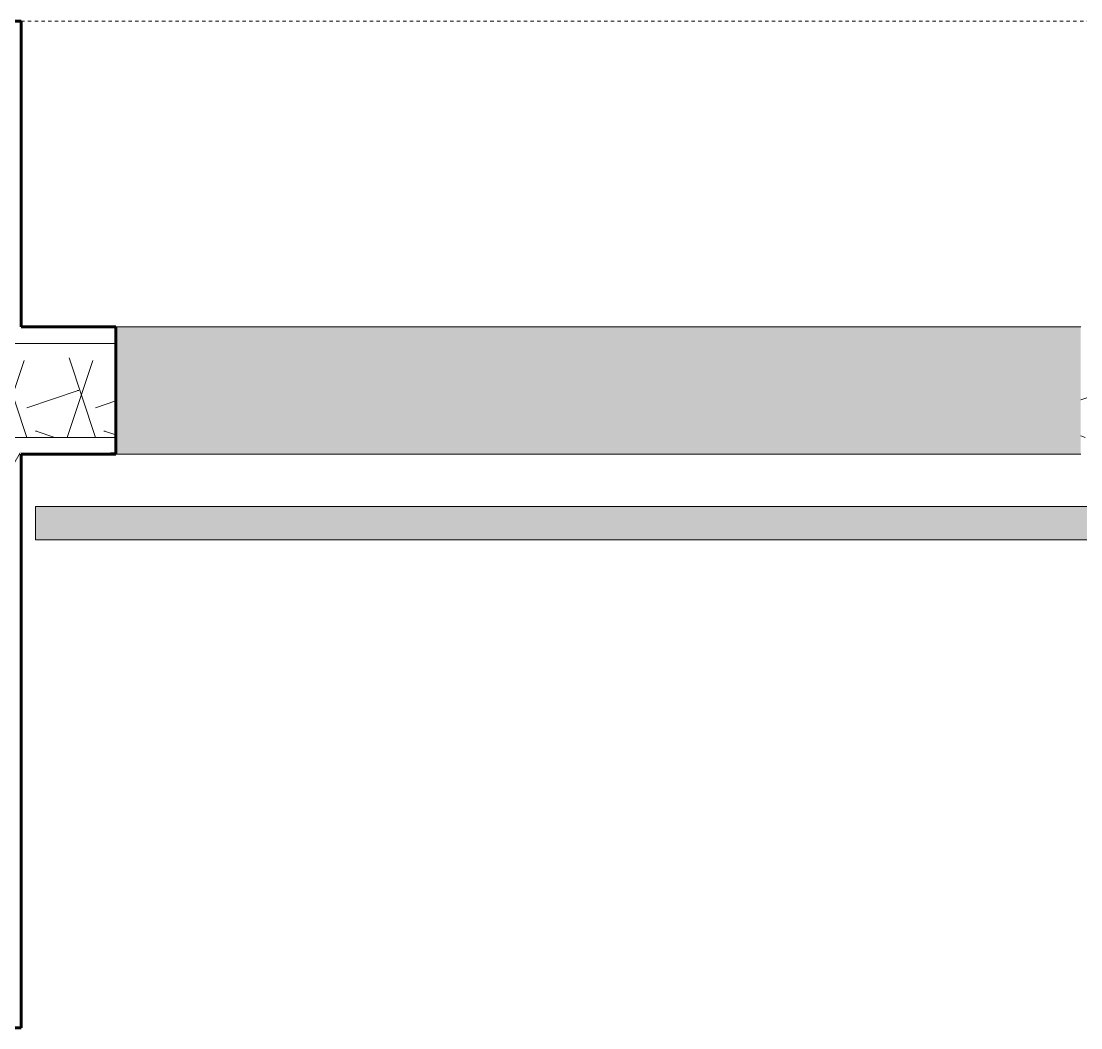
# Model space of a CAD drawing. Header units: inches. Extents: x -4169 to -1846, y 9706 to 12377.
# Drawn here: x -3597.56 to -3558.02, y 10392.64 to 10430.19 of the extents above; entities that cross this region are included whole.
import ezdxf

# ---------------------------------------------------------------- set-up
doc = ezdxf.new("R2010")
doc.units = ezdxf.units.IN
doc.header["$MEASUREMENT"] = 0
doc.linetypes.add('Dash', pattern=[0.25, 0.125, -0.125])
for name, color, linetype, lineweight in [('0-1', 7, 'Continuous', 5), ('0-2', 10, 'Continuous', 18), ('A-DOOR-3', 135, 'Continuous', 18), ('A-DOOR-4', 10, 'Continuous', 18), ('A-DOOR-5', 250, 'Continuous', 60), ('A-WALL-1', 8, 'Continuous', 5), ('A-WALL-4', 250, 'Continuous', 60), ('A-WALL-5', 10, 'Continuous', 18), ('A-WALL-PATT-1', 7, 'Continuous', 9), ('A-WALL-PATT-2', 253, 'Continuous', 9), ('I-FURN-HDLN-1', 7, 'Dash', 9)]:
    doc.layers.add(name, color=color, linetype=linetype, lineweight=lineweight)
pattern_1 = [(0, (0, 0), (20.48, 5.12), [0.845, -14.515, 0.845, -14.515, -81.92]), (0, (0, 0), (20.48, 5.12), [-30.72, 0.845, -29.875, 0.845, -14.515, -35.84]), (0, (0, 0), (20.48, 5.12), [-76.8, 0.845, -9.395, 0.845, -24.755]), (120, (7.68, 2.56), (-14.67405, 15.1762003), [0.845, -14.515, 0.845, -14.515, -81.92]), (120, (7.68, 2.56), (-14.67405, 15.1762003), [-30.72, 0.845, -29.875, 0.845, -14.515, -35.84]), (120, (7.68, 2.56), (-14.67405, 15.1762003), [-76.8, 0.845, -9.395, 0.845, -24.755]), (240, (10.24, 12.8), (-5.80595, -20.2962003), [0.845, -14.515, 0.845, -14.515, -81.92]), (240, (10.24, 12.8), (-5.80595, -20.2962003), [-30.72, 0.845, -29.875, 0.845, -14.515, -35.84]), (240, (10.24, 12.8), (-5.80595, -20.2962003), [-76.8, 0.845, -9.395, 0.845, -24.755])]

# ---------------------------------------------------------------- blocks, each defined once
blk = doc.blocks.new('BARN - FLUSH - 3-0 x 7-0 BARN DOOR-2638557-ENLARGED RCP - 1ST FLOOR PLAN')
at = {"layer": 'A-DOOR-3'}
for points in [[(-60, 6), (-60, 5.674), (-58.5, 5.674), (-58.5, 6)], [(-23.734, 6), (-23.734, 5.823), (-22.234, 5.823), (-22.234, 6)], [(-27.424, 5.823), (-57, 5.823), (-57, 4.073), (-21, 4.073), (-21, 5.823), (-24.213, 5.823)]]:
    blk.add_hatch(color=256, dxfattribs=at).paths.add_polyline_path(points, flags=0)
h = blk.add_hatch(color=256, dxfattribs=at)
h.paths.add_polyline_path([(21, 5.573), (-21, 5.552), (-21, 4.948), (21, 4.948), (21, 5.552)], flags=0)
h.paths.add_polyline_path([(-60, 5.573), (-60, 4.948), (-57, 4.948), (-57, 5.573)], flags=0)
h = blk.add_hatch(color=256, dxfattribs=at)
h.paths.add_polyline_path([(18.936, 4.948), (-21, 4.948), (-21, 4.323), (21, 4.344), (21, 4.948)], flags=0)
h.paths.add_polyline_path([(-60, 4.948), (-60, 4.323), (-57, 4.344), (-57, 4.948)], flags=0)
at = {"layer": 'A-DOOR-4'}
for p, q in [((-60, 5.573), (-57, 5.573)), ((-60, 5.573), (-60, 4.948)), ((-57, 4.073), (-57, 5.823)), ((-57, 5.823), (-21, 5.823)), ((-21, 5.823), (-21, 4.073)), ((-21, 5.573), (21, 5.573)), ((21, 4.948), (21, 5.573)), ((-60, 4.948), (-60, 4.323)), ((21, 4.323), (21, 4.948)), ((-57, 4.323), (-60, 4.323)), ((-21, 4.073), (-57, 4.073)), ((21, 4.323), (-21, 4.323))]:
    blk.add_line(p, q, dxfattribs=at)
at = {"layer": 'A-DOOR-5'}
for p, q in [((-60, 6), (-60, 5.674)), ((-58.5, 6), (-60, 6)), ((-58.5, 5.674), (-58.5, 6)), ((-23.734, 6), (-23.734, 5.823)), ((-22.234, 6), (-23.734, 6)), ((-22.234, 5.823), (-22.234, 6)), ((-60, 5.674), (-58.5, 5.674))]:
    blk.add_line(p, q, dxfattribs=at)
blk = doc.blocks.new('Bed-Standard - Queen 60_ x 79_-1433484-ENLARGED RCP - 1ST FLOOR PLAN')
at = {"layer": 'I-FURN-HDLN-1'}
blk.add_line((-55.311, 77.295), (64.689, 77.295), dxfattribs=at)
blk = doc.blocks.new('CTR - 1st Phase - Unit Layouts_rvt-1-ENLARGED RCP - 1ST FLOOR PLAN')
at = {"layer": 'A-WALL-1'}
blk.add_hatch(color=256, dxfattribs=at).paths.add_polyline_path([(-3558.023, 10414.039), (-3558.023, 10418.789), (-3594.023, 10418.789), (-3594.023, 10414.039), (-3558.507, 10414.039)], flags=0)
at = {"layer": 'A-WALL-PATT-1'}
h = blk.add_hatch(dxfattribs=at)
h.set_pattern_fill('FP_1', color=256, style=0, pattern_type=2)
h.set_pattern_definition(pattern_1)
h.paths.add_polyline_path([(-3597.556, 10392.639), (-3597.556, 10414.664), (-3598.181, 10414.664), (-3598.181, 10392.639)], flags=0)
h.paths.add_polyline_path([(-3597.556, 10418.164), (-3597.556, 10429.564), (-3598.181, 10429.564), (-3598.181, 10418.164)], flags=0)
h = blk.add_hatch(dxfattribs=at)
h.set_pattern_fill('FP_1', color=256, style=0, pattern_type=2)
h.set_pattern_definition(pattern_1)
h.paths.add_polyline_path([(-3597.556, 10418.164), (-3594.023, 10418.164), (-3594.023, 10418.789), (-3597.556, 10418.789)], flags=0)
h.paths.add_polyline_path([(-3514.833, 10418.164), (-3505.924, 10418.164), (-3505.924, 10418.789), (-3551.81, 10418.789), (-3551.81, 10418.164), (-3531.716, 10418.164)], flags=0)
h.paths.add_polyline_path([(-3555.935, 10418.164), (-3555.31, 10418.164), (-3555.31, 10418.789), (-3558.023, 10418.789), (-3558.023, 10418.164)], flags=0)
h = blk.add_hatch(dxfattribs=at)
h.set_pattern_fill('FP_1', color=256, style=0, pattern_type=2)
h.set_pattern_definition(pattern_1)
h.paths.add_polyline_path([(-3596.196, 10414.039), (-3594.023, 10414.039), (-3594.023, 10414.664), (-3597.556, 10414.664), (-3597.556, 10414.039)], flags=0)
h.paths.add_polyline_path([(-3558.023, 10414.039), (-3505.924, 10414.039), (-3505.924, 10414.664), (-3558.023, 10414.664)], flags=0)
at = {"layer": 'A-WALL-PATT-2'}
h = blk.add_hatch(dxfattribs=at)
h.set_pattern_fill('FP_2', color=256, style=0, pattern_type=2)
h.set_pattern_definition([(161.57, (0.32, 0.32), (-2.560496185, -0.000537386), [0, -18.214, 2.022, 0]), (18.43, (-0.32, 0.32), (-2.560496185, 0.000537386), [0, -18.214, 2.022, 0]), (108.43, (0.32, 0.32), (1.27922091, -6.400876726), [6.07, -14.166]), (71.57, (-0.32, 0.32), (1.27922091, 6.400876726), [6.07, -14.166])])
h.paths.add_polyline_path([(-3597.556, 10414.664), (-3594.023, 10414.664), (-3594.023, 10418.164), (-3598.181, 10418.164), (-3598.181, 10414.664)], flags=0)
h.paths.add_polyline_path([(-3531.716, 10414.664), (-3505.924, 10414.664), (-3505.924, 10418.164), (-3558.023, 10418.164), (-3558.023, 10414.664), (-3548.599, 10414.664)], flags=0)
at = {"layer": 'A-WALL-4'}
for p, q in [((-3607.181, 10430.189), (-3597.556, 10430.189)), ((-3597.556, 10430.189), (-3597.556, 10429.564)), ((-3597.556, 10429.564), (-3597.556, 10425.439)), ((-3597.556, 10425.439), (-3597.556, 10418.789)), ((-3597.556, 10418.789), (-3594.023, 10418.789)), ((-3594.023, 10418.789), (-3594.023, 10414.039)), ((-3594.023, 10414.039), (-3597.556, 10414.039)), ((-3597.556, 10414.039), (-3597.556, 10392.639)), ((-3597.556, 10392.639), (-3598.181, 10392.639))]:
    blk.add_line(p, q, dxfattribs=at)
at = {"layer": 'A-WALL-5'}
for p, q in [((-3558.023, 10418.789), (-3594.023, 10418.789)), ((-3598.181, 10418.164), (-3597.556, 10418.164)), ((-3594.023, 10418.164), (-3597.556, 10418.164)), ((-3598.181, 10414.664), (-3597.556, 10414.664)), ((-3594.023, 10414.664), (-3597.556, 10414.664)), ((-3594.023, 10414.039), (-3558.023, 10414.039))]:
    blk.add_line(p, q, dxfattribs=at)
at = {"layer": '0-2', "rotation": 180}
for name, p in [('Bed-Standard - Queen 60_ x 79_-1433484-ENLARGED RCP - 1ST FLOOR PLAN', (-3611.739, 10507.484)), ('BARN - FLUSH - 3-0 x 7-0 BARN DOOR-2638557-ENLARGED RCP - 1ST FLOOR PLAN', (-3576.023, 10416.414))]:
    blk.add_blockref(name, p, dxfattribs=at)

msp = doc.modelspace()

# ---------------------------------------------------------------- block references
at = {"layer": '0-1'}
msp.add_blockref('CTR - 1st Phase - Unit Layouts_rvt-1-ENLARGED RCP - 1ST FLOOR PLAN', (0, 0), dxfattribs=at)

doc.saveas('drawing.dxf')
